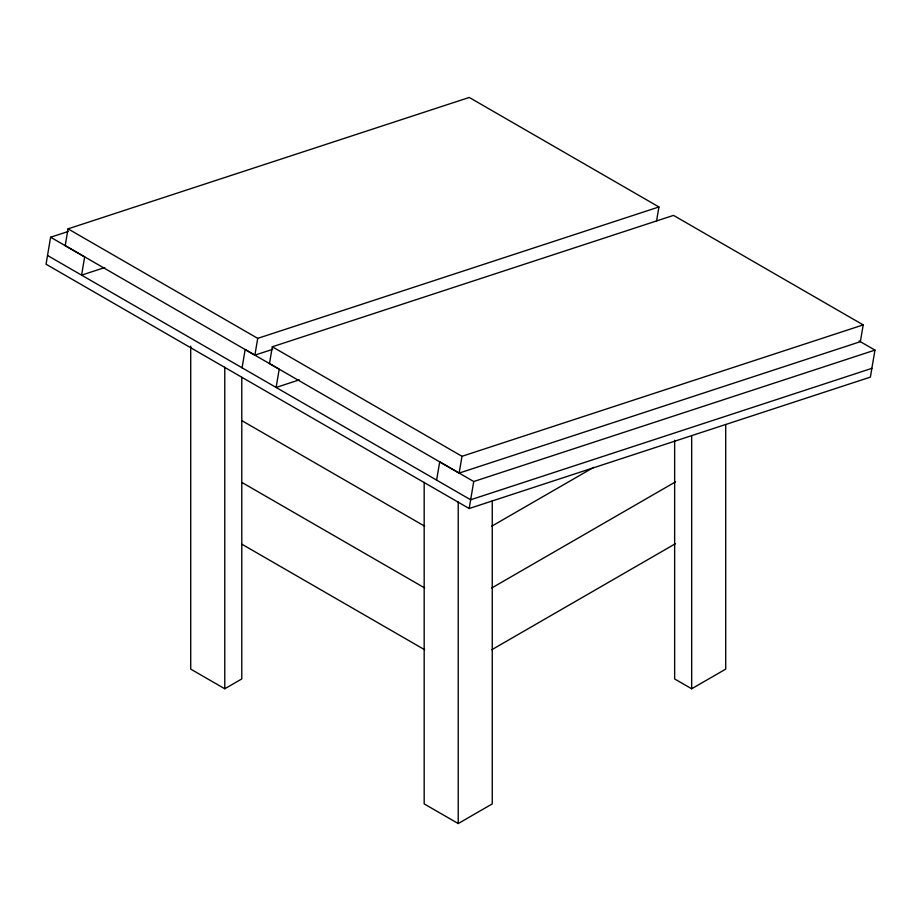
<?xml version="1.0" encoding="UTF-8"?>
<svg xmlns="http://www.w3.org/2000/svg" width="921" height="921" viewBox="0 0 921 921"><rect width="100%" height="100%" fill="white"/><g stroke="black" fill="none" stroke-linecap="round" stroke-linejoin="round"><path stroke-width="1.38" d="M68.35 231.424L50.609 237.227L46.05 264.223L469.18 508.519L870.391 377.103L874.95 350.107L859.143 340.977M656.558 220.948L658.929 206.96L469.25 97.453L68.039 228.857L65.207 245.642L254.887 355.149L272.628 349.347M242.073 367.801L245.159 349.543L279.201 369.206L276.116 387.453L299.313 379.855M254.887 355.149L257.719 338.364L658.929 206.96M272.317 346.791L269.473 363.576L459.153 473.083L860.364 341.679L863.196 324.894L673.516 215.387L272.317 346.791L461.997 456.298L863.196 324.894M436.612 480.117L439.697 461.87L473.739 481.522L874.95 350.107M459.153 473.083L461.997 456.298M469.18 508.519L473.739 481.522M491.745 526.202L593.573 467.419M190.716 346.089L190.716 669.118L224.77 688.77L241.786 678.938L241.786 377.403M491.745 587.978L675.53 481.867M491.745 649.754L675.53 543.643M424.178 482.305L424.178 803.895L458.221 823.547L492.263 803.895L492.263 500.874M674.644 440.215L674.644 678.938L691.671 688.77L725.713 669.118L725.713 424.535M104.775 267.539L81.578 275.137L84.663 256.89L50.609 237.227M871.865 368.354L470.654 499.769L47.524 255.474M68.039 228.857L257.719 338.364M242.154 420.816L424.696 526.202M242.154 482.592L424.696 587.978M242.154 544.369L424.696 649.754M691.671 435.668L691.671 688.77M458.221 501.957L458.221 823.547M224.77 367.18L224.77 688.77"/></g></svg>
